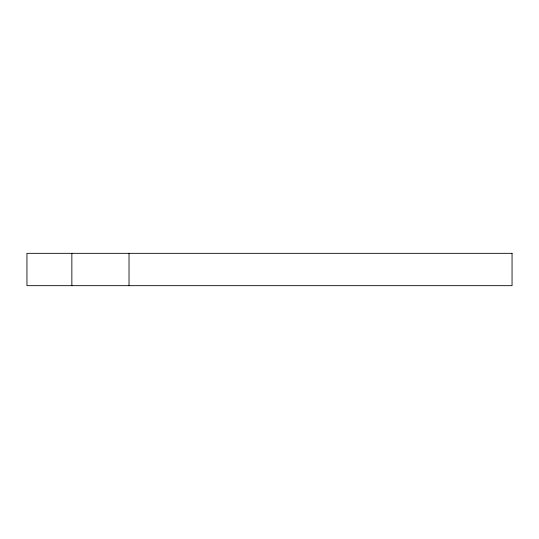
<?xml version="1.0" encoding="UTF-8"?>
<svg xmlns="http://www.w3.org/2000/svg" width="539" height="539" viewBox="0 0 539 539"><rect width="100%" height="100%" fill="white"/><g stroke="black" fill="none" stroke-linecap="round" stroke-linejoin="round"><path stroke-width="0.81" d="M129.023 253.33L129.023 285.67M71.855 253.33L71.855 285.67M512.05 253.33L26.95 253.33L26.95 285.67L512.05 285.67L512.05 253.33"/></g></svg>
